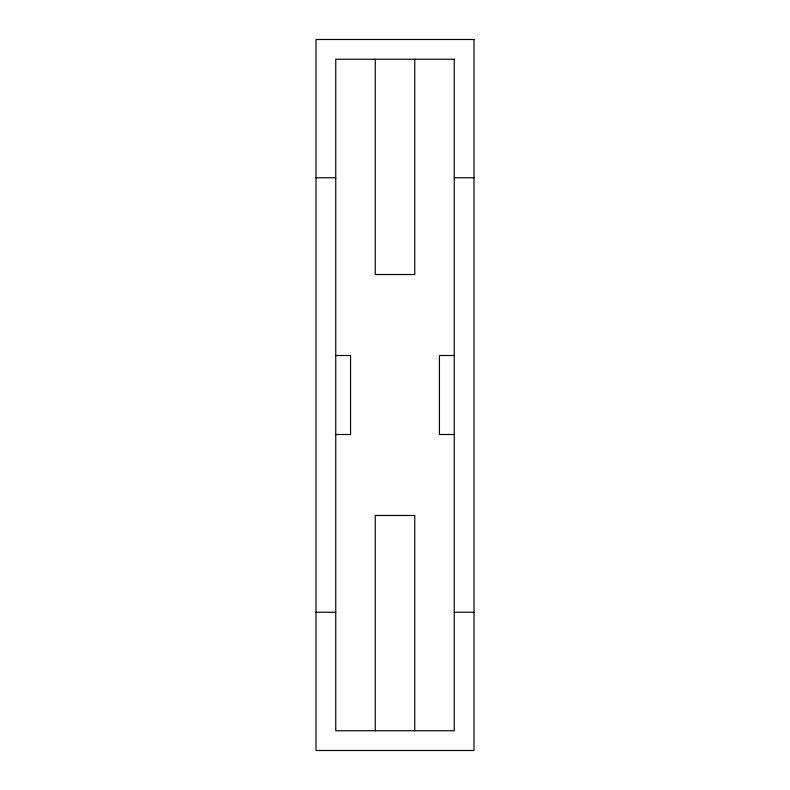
<?xml version="1.0" encoding="UTF-8"?>
<svg xmlns="http://www.w3.org/2000/svg" width="790" height="790" viewBox="0 0 790 790"><rect width="100%" height="100%" fill="white"/><g stroke="black" fill="none" stroke-linecap="round" stroke-linejoin="round"><path stroke-width="1.19" d="M316 177.75L335.75 177.75M454.25 177.75L474 177.75M335.75 355.5L350.562 355.5L350.562 434.5L335.75 434.5M454.25 355.5L439.438 355.5L439.438 434.5L454.25 434.5M316 612.25L335.75 612.25M454.25 612.25L474 612.25M414.75 59.25L414.75 274.525L375.25 274.525L375.25 59.25M414.75 730.75L414.75 515.475L375.25 515.475L375.25 730.75M474 39.5L316 39.5L316 750.5L474 750.5L474 39.5M454.25 59.25L335.75 59.25L335.75 730.75L454.25 730.75L454.25 59.25"/></g></svg>
